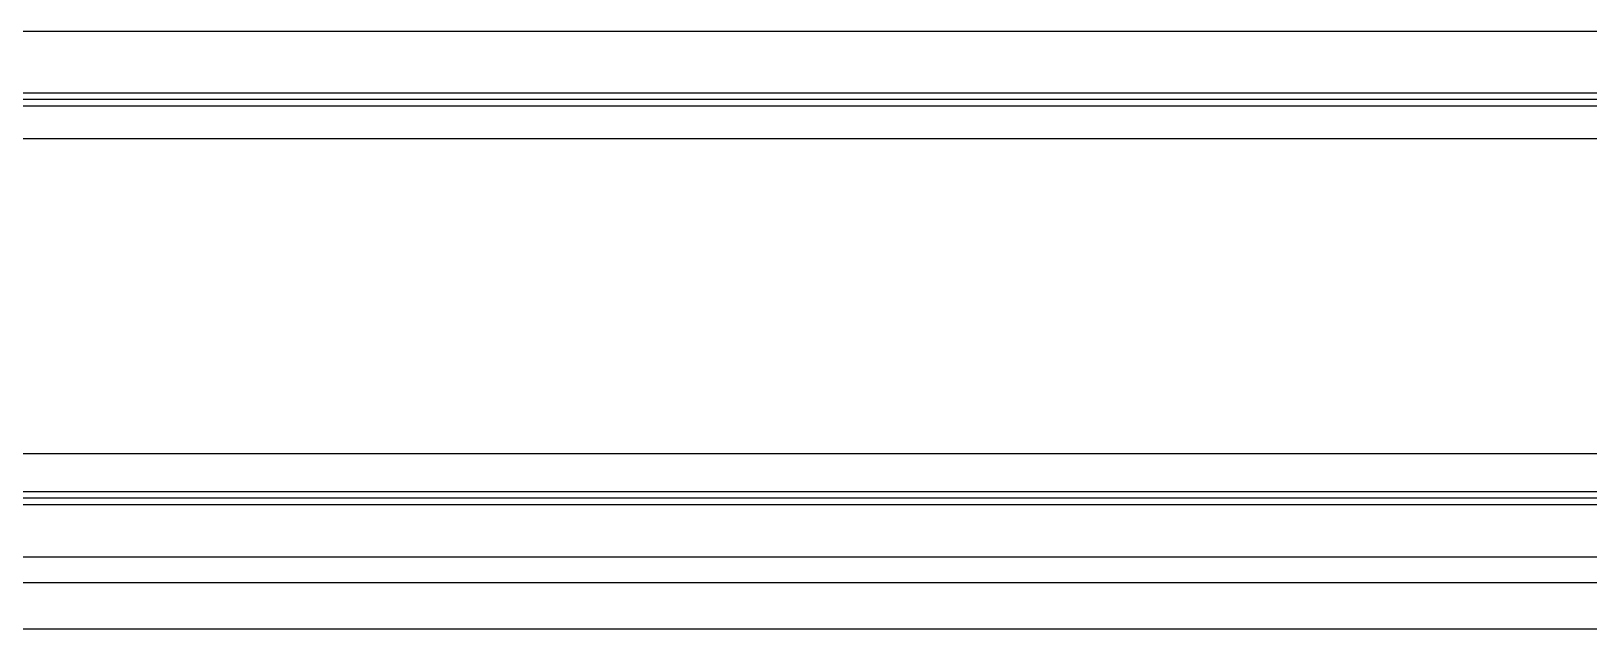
# Model space of a CAD drawing. Header units: metres. Extents: x -220 to 294, y -29 to 18.
# Drawn here: x -188.26 to -180.7, y -12 to -9.09 of the extents above; entities that cross this region are included whole.
import ezdxf

# ---------------------------------------------------------------- set-up
doc = ezdxf.new("R2010")
doc.units = ezdxf.units.M
doc.header["$MEASUREMENT"] = 0
doc.layers.add('Standart', color=7, linetype='Continuous')

msp = doc.modelspace()

# ---------------------------------------------------------------- linework, layer by layer
at = {"color": 118, "linetype": 'Continuous', "lineweight": -3}
for points in [[(-196.6656, -9.3948), (-174.1652, -9.3948)], [(-196.6343, -9.426), (-174.1965, -9.426)], [(-196.6031, -9.4573), (-174.2277, -9.4573)], [(-196.6031, -11.3323), (-174.2277, -11.3323)], [(-196.6656, -11.3948), (-174.1652, -11.3948)], [(-196.6343, -11.3635), (-174.1965, -11.3635)]]:
    msp.add_lwpolyline(points, dxfattribs=at)
at = {"color": 178, "linetype": 'Continuous', "lineweight": -3}
for points in [[(-196.3813, -9.617), (-174.4346, -9.617)], [(-196.3813, -11.1482), (-174.4346, -11.1482)]]:
    msp.add_lwpolyline(points, dxfattribs=at)
at = {"layer": 'Standart', "color": 216, "linetype": 'Continuous', "lineweight": -3}
msp.add_lwpolyline([(-199.1706, -9.0948), (-171.8548, -9.0948)], dxfattribs=at)
at = {"layer": 'Standart', "color": 166, "linetype": 'Continuous', "lineweight": -3}
for points in [[(-209.505, -11.65), (-171.7053, -11.65)], [(-209.5621, -11.775), (-171.4396, -11.775)], [(-209.9869, -12), (-171.2146, -12)]]:
    msp.add_lwpolyline(points, dxfattribs=at)

doc.saveas('drawing.dxf')
